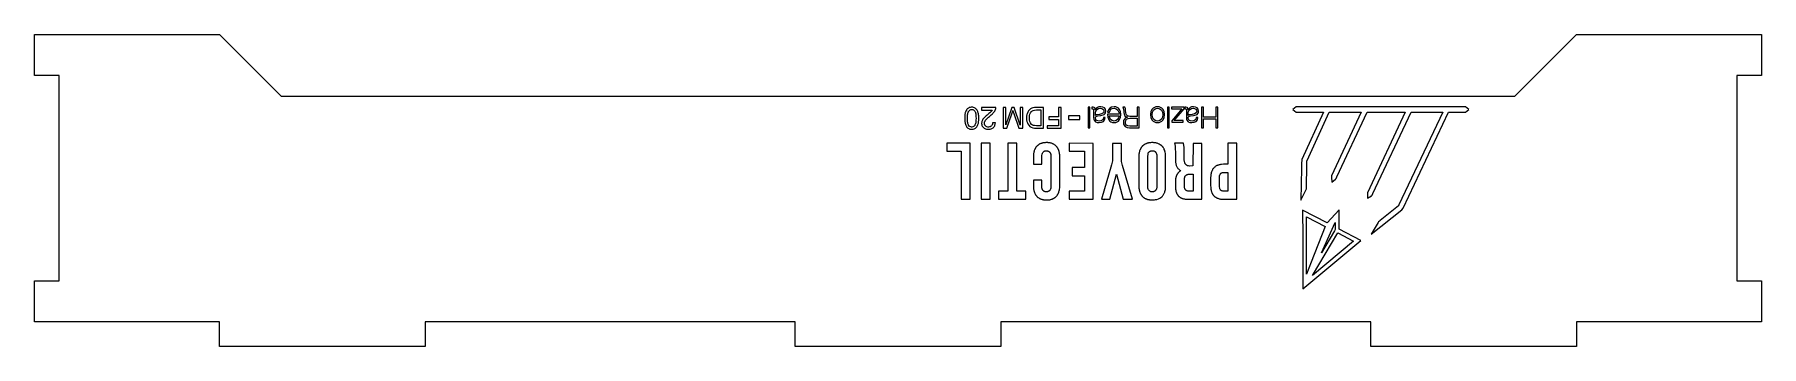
# Model space of a CAD drawing. Header units: millimetres. Extents: x -200 to 220, y -44 to 32.
import ezdxf

# ---------------------------------------------------------------- set-up
doc = ezdxf.new("R2010")
doc.units = ezdxf.units.MM
doc.layers.get('0').update_dxf_attribs({"linetype": 'CONTINUOUS'})

msp = doc.modelspace()

# ---------------------------------------------------------------- linework, layer by layer
for points in [[(219.9, 31.96), (219.9, 21.96), (213.9, 21.96), (213.9, -28.04), (219.9, -28.04), (219.9, -38.04), (174.9, -38.04), (174.9, -44.04), (124.9, -44.04), (124.9, -38.04), (34.9, -38.04), (34.9, -44.04), (-15.1, -44.04), (-15.1, -38.04), (-105.1, -38.04), (-105.1, -44.04), (-155.1, -44.04), (-155.1, -38.04), (-200.1, -38.04), (-200.1, -28.04), (-194.1, -28.04), (-194.1, 21.96), (-200.1, 21.96), (-200.1, 31.96), (-155.1, 31.96), (-140.1, 16.96), (159.9, 16.96), (174.9, 31.96)], [(26.74, 9.31), (26.91, 9.16), (27.09, 9.05), (27.18, 9), (27.38, 8.93), (27.6, 8.89), (27.83, 8.88), (27.98, 8.88), (28.21, 8.92), (28.42, 8.98), (28.61, 9.07), (28.78, 9.18), (28.9, 9.29), (29.04, 9.45), (29.16, 9.63), (29.26, 9.83), (29.35, 10.06), (29.39, 10.2), (29.44, 10.39), (29.47, 10.59), (29.5, 10.81), (29.53, 11.04), (29.54, 11.29), (29.54, 11.56), (29.54, 11.6), (29.54, 11.88), (29.52, 12.14), (29.49, 12.4), (29.46, 12.63), (29.41, 12.85), (29.35, 13.05), (29.28, 13.23), (29.21, 13.4), (29.12, 13.56), (29.02, 13.69), (28.99, 13.74), (28.84, 13.89), (28.67, 14.02), (28.48, 14.11), (28.28, 14.18), (28.06, 14.22), (27.83, 14.24), (27.67, 14.23), (27.45, 14.2), (27.24, 14.14), (27.05, 14.05), (26.88, 13.93), (26.76, 13.82), (26.62, 13.66), (26.5, 13.48), (26.4, 13.28), (26.31, 13.05), (26.27, 12.92), (26.23, 12.73), (26.19, 12.53), (26.16, 12.31), (26.14, 12.08), (26.12, 11.82), (26.12, 11.56), (26.12, 11.4), (26.13, 11.14), (26.15, 10.91), (26.17, 10.69), (26.2, 10.49), (26.24, 10.32), (26.29, 10.13), (26.37, 9.91), (26.46, 9.72), (26.56, 9.54), (26.6, 9.48)], [(27.08, 9.84), (27.01, 9.96), (26.95, 10.1), (26.9, 10.28), (26.86, 10.48), (26.83, 10.71), (26.8, 10.96), (26.79, 11.25), (26.78, 11.56), (26.79, 11.86), (26.8, 12.14), (26.82, 12.4), (26.86, 12.63), (26.9, 12.83), (26.95, 13.01), (27.01, 13.16), (27.08, 13.28), (27.11, 13.31), (27.26, 13.48), (27.44, 13.61), (27.63, 13.68), (27.83, 13.71), (27.86, 13.71), (28.07, 13.67), (28.25, 13.59), (28.42, 13.46), (28.58, 13.28), (28.65, 13.16), (28.71, 13.01), (28.76, 12.84), (28.8, 12.64), (28.84, 12.41), (28.86, 12.15), (28.87, 11.87), (28.88, 11.56), (28.88, 11.48), (28.87, 11.19), (28.86, 10.92), (28.83, 10.67), (28.79, 10.44), (28.75, 10.24), (28.69, 10.07), (28.62, 9.92), (28.55, 9.79), (28.42, 9.64), (28.25, 9.51), (28.06, 9.44), (27.84, 9.41), (27.8, 9.41), (27.6, 9.44), (27.41, 9.53), (27.24, 9.66)], [(30.72, 11.51), (30.57, 11.32), (30.46, 11.13), (30.37, 10.95), (30.3, 10.77), (30.26, 10.55), (30.24, 10.33), (30.24, 10.26), (30.27, 10.04), (30.32, 9.83), (30.41, 9.64), (30.53, 9.46), (30.68, 9.3), (30.83, 9.18), (31, 9.07), (31.19, 8.98), (31.4, 8.92), (31.63, 8.89), (31.88, 8.88), (32.08, 8.88), (32.32, 8.92), (32.53, 8.97), (32.73, 9.05), (32.91, 9.14), (33.07, 9.26), (33.18, 9.38), (33.31, 9.54), (33.41, 9.72), (33.49, 9.93), (33.54, 10.15), (33.58, 10.4), (32.92, 10.46), (32.9, 10.25), (32.85, 10.04), (32.76, 9.85), (32.63, 9.69), (32.52, 9.59), (32.33, 9.49), (32.13, 9.43), (31.89, 9.41), (31.75, 9.42), (31.54, 9.46), (31.34, 9.55), (31.17, 9.67), (31.13, 9.72), (31, 9.9), (30.93, 10.1), (30.9, 10.32), (30.92, 10.48), (30.97, 10.68), (31.07, 10.88), (31.2, 11.09), (31.22, 11.11), (31.32, 11.24), (31.44, 11.37), (31.58, 11.52), (31.74, 11.67), (31.92, 11.84), (32.13, 12.02), (32.36, 12.21), (32.39, 12.24), (32.59, 12.41), (32.77, 12.57), (32.94, 12.72), (33.08, 12.86), (33.2, 13), (33.3, 13.13), (33.43, 13.32), (33.54, 13.51), (33.63, 13.7), (33.63, 13.71), (33.69, 13.93), (33.7, 14.15), (30.23, 14.15), (30.23, 13.53), (32.81, 13.53), (32.69, 13.36), (32.53, 13.18), (32.5, 13.14), (32.39, 13.03), (32.23, 12.89), (32.03, 12.72), (31.79, 12.52), (31.78, 12.51), (31.56, 12.32), (31.36, 12.15), (31.19, 11.99), (31.04, 11.85), (30.91, 11.71), (30.79, 11.59)], [(37.59, 12.63), (37.59, 12.65), (37.75, 13.1), (37.85, 13.43), (37.94, 13.15), (38.09, 12.69), (39.28, 9.14), (40.28, 9.14), (40.28, 14.16), (39.64, 14.16), (39.64, 9.88), (38.19, 14.16), (37.59, 14.16), (36.13, 9.96), (36.13, 14.16), (35.49, 14.16), (35.49, 9.14), (36.39, 9.14)], [(41.96, 9.57), (42.3, 9.35), (42.7, 9.21), (42.75, 9.2), (43.11, 9.16), (43.59, 9.14), (45.32, 9.14), (45.32, 14.16), (43.51, 14.16), (43.08, 14.14), (42.7, 14.07), (42.46, 14), (42.1, 13.82), (41.93, 13.68), (41.64, 13.36), (41.46, 13.05), (41.31, 12.63), (41.26, 12.46), (41.19, 12.06), (41.17, 11.62), (41.19, 11.2), (41.25, 10.8), (41.37, 10.42), (41.46, 10.21), (41.68, 9.86)], [(43.12, 13.54), (43.58, 13.57), (44.66, 13.57), (44.66, 9.73), (43.55, 9.73), (43.07, 9.76), (42.74, 9.83), (42.71, 9.85), (42.38, 10.06), (42.11, 10.4), (42.1, 10.41), (41.96, 10.73), (41.88, 11.13), (41.86, 11.61), (41.86, 11.78), (41.9, 12.21), (41.98, 12.58), (42.12, 12.9), (42.35, 13.21), (42.43, 13.28), (42.81, 13.47)], [(46.18, 9.14), (49.56, 9.14), (49.56, 14.16), (48.9, 14.16), (48.9, 11.87), (46.55, 11.87), (46.55, 11.28), (48.9, 11.28), (48.9, 9.73), (46.18, 9.73)], [(56.56, 9.2), (56.56, 14.25), (56.12, 14.25), (56.12, 9.2)], [(57.89, 13.62), (57.87, 13.62), (57.86, 13.88), (57.78, 14.08), (57.62, 14.21), (57.35, 14.25), (57.2, 14.25), (57.06, 14.23), (57.06, 13.85), (57.2, 13.88), (57.4, 13.81), (57.46, 13.61), (57.46, 11.67), (57.49, 11.34), (57.58, 11.07), (57.9, 10.71), (58.33, 10.54), (58.81, 10.49), (59.39, 10.57), (59.85, 10.78), (60.15, 11.17), (60.29, 11.72), (59.84, 11.72), (59.76, 11.33), (59.56, 11.07), (59.25, 10.92), (58.87, 10.87), (58.49, 10.9), (58.19, 11.02), (57.98, 11.25), (57.91, 11.62), (57.95, 11.86), (58.06, 12.01), (58.24, 12.08), (58.48, 12.12), (59.19, 12.2), (59.83, 12.36), (60.08, 12.5), (60.27, 12.69), (60.4, 12.95), (60.44, 13.29), (60.35, 13.77), (60.09, 14.1), (59.7, 14.29), (59.22, 14.35), (58.76, 14.3), (58.41, 14.16), (58.13, 13.93)], [(57.92, 12.26), (57.91, 12.26), (57.91, 12.84), (58.01, 13.32), (58.29, 13.68), (58.7, 13.91), (59.18, 13.99), (59.49, 13.94), (59.75, 13.79), (59.93, 13.56), (60, 13.26), (59.96, 13.03), (59.84, 12.85), (59.43, 12.63), (58.88, 12.51), (58.3, 12.42), (58.09, 12.37)], [(63.49, 10.85), (63.72, 11.1), (64.01, 11.72), (64.11, 12.43), (64.01, 13.17), (63.72, 13.78), (63.49, 14.02), (63.2, 14.2), (62.86, 14.32), (62.46, 14.35), (61.84, 14.27), (61.38, 14.01), (61.06, 13.6), (60.86, 13.05), (61.31, 13.05), (61.46, 13.43), (61.69, 13.73), (62.02, 13.92), (62.46, 13.99), (62.75, 13.95), (63, 13.85), (63.38, 13.51), (63.59, 13.05), (63.66, 12.55), (60.85, 12.55), (60.92, 11.79), (61.2, 11.14), (61.42, 10.88), (61.7, 10.67), (62.05, 10.54), (62.46, 10.49), (62.86, 10.54), (63.2, 10.66)], [(64.79, 13.27), (64.81, 12.96), (64.87, 12.54), (65.02, 12.19), (65.28, 11.95), (65.69, 11.82), (65.69, 11.8), (65.26, 11.64), (64.95, 11.35), (64.77, 10.97), (64.71, 10.52), (64.74, 10.2), (64.83, 9.92), (65.16, 9.51), (65.65, 9.28), (66.24, 9.2), (68.56, 9.2), (68.56, 14.25), (68.08, 14.25), (68.08, 12.01), (66.25, 12.01), (65.95, 12.03), (65.72, 12.12), (65.42, 12.46), (65.28, 12.93), (65.24, 13.47), (65.22, 13.65), (65.21, 13.87), (65.17, 14.08), (65.1, 14.25), (64.57, 14.25), (64.7, 14), (64.76, 13.64)], [(71.72, 11.07), (71.97, 10.83), (72.27, 10.65), (72.61, 10.53), (73.01, 10.49), (73.4, 10.53), (73.75, 10.65), (74.04, 10.83), (74.29, 11.07), (74.62, 11.68), (74.73, 12.43), (74.62, 13.17), (74.29, 13.79), (74.04, 14.02), (73.75, 14.2), (73.4, 14.32), (73.01, 14.35), (72.61, 14.32), (72.27, 14.2), (71.97, 14.02), (71.72, 13.79), (71.39, 13.17), (71.28, 12.43), (71.39, 11.68)], [(74.21, 13), (74.29, 12.43), (74.21, 11.86), (73.96, 11.36), (73.57, 11), (73.31, 10.9), (73.01, 10.87), (72.71, 10.9), (72.45, 11), (72.05, 11.36), (71.81, 11.86), (71.72, 12.43), (71.81, 13), (72.05, 13.5), (72.45, 13.85), (72.71, 13.95), (73.01, 13.99), (73.31, 13.95), (73.57, 13.85), (73.96, 13.5)], [(75.41, 9.2), (75.85, 9.2), (75.85, 14.25), (75.41, 14.25)], [(76.4, 13.88), (78.92, 13.88), (76.5, 10.92), (76.5, 10.6), (79.29, 10.6), (79.29, 10.98), (77.07, 10.98), (79.46, 13.89), (79.46, 14.25), (76.4, 14.25)], [(79.63, 14.23), (79.63, 13.85), (79.77, 13.88), (79.96, 13.81), (80.03, 13.61), (80.03, 11.67), (80.06, 11.34), (80.15, 11.07), (80.46, 10.71), (80.89, 10.54), (81.37, 10.49), (81.96, 10.57), (82.41, 10.78), (82.72, 11.17), (82.86, 11.72), (82.41, 11.72), (82.33, 11.33), (82.13, 11.07), (81.82, 10.92), (81.43, 10.87), (81.06, 10.9), (80.76, 11.02), (80.55, 11.25), (80.48, 11.62), (80.51, 11.86), (80.62, 12.01), (80.8, 12.08), (81.05, 12.12), (81.76, 12.2), (82.39, 12.36), (82.64, 12.5), (82.84, 12.69), (82.97, 12.95), (83.01, 13.29), (82.91, 13.77), (82.65, 14.1), (82.26, 14.29), (81.79, 14.35), (81.32, 14.3), (80.97, 14.16), (80.7, 13.93), (80.45, 13.62), (80.44, 13.62), (80.42, 13.88), (80.35, 14.08), (80.19, 14.21), (79.92, 14.25), (79.76, 14.25)], [(82.41, 12.85), (82, 12.63), (81.45, 12.51), (80.87, 12.42), (80.65, 12.37), (80.49, 12.26), (80.48, 12.26), (80.48, 12.84), (80.58, 13.32), (80.85, 13.68), (81.26, 13.91), (81.75, 13.99), (82.05, 13.94), (82.32, 13.79), (82.5, 13.56), (82.56, 13.26), (82.53, 13.03)], [(83.75, 9.2), (84.23, 9.2), (84.23, 11.39), (87.23, 11.39), (87.23, 9.2), (87.71, 9.2), (87.71, 14.25), (87.23, 14.25), (87.23, 11.8), (84.23, 11.8), (84.23, 14.25), (83.75, 14.25)], [(124.06, -6.63), (124.06, -7.92), (125.03, -7.31), (125.05, -7.3), (125.09, -7.27), (125.13, -7.23), (125.19, -7.17), (125.37, -6.79), (134.69, 13.02), (142.38, 13.02), (131.73, -9.55), (131.72, -9.58), (131.7, -9.63), (131.66, -9.7), (131.59, -9.78), (131.19, -10.1), (127.15, -13.33), (126.97, -13.48), (126.74, -13.7), (126.68, -13.8), (124.98, -16.69), (132.45, -10.71), (132.75, -10.36), (143.8, 13.02), (147.91, 13.02), (148.7, 13.7), (147.91, 14.37), (106.73, 14.37), (105.93, 13.69), (106.72, 13.02), (113.35, 13.02), (108.13, 1.52), (108.11, 1.37), (108.09, 1.15), (108.07, 0.78), (108.05, -0.62), (107.9, -8.41), (109.22, -5.66), (109.33, 0.46), (109.33, 0.48), (109.35, 1.06), (109.37, 1.17), (109.4, 1.25), (114.74, 13.02), (122.57, 13.02), (115.35, -2.48), (115.3, -2.78), (115.39, -3.98), (116.31, -3.28), (116.33, -3.26), (116.38, -3.22), (116.44, -3.15), (116.64, -2.74), (124.01, 13.02), (133.24, 13.02)], [(54.12, 12.11), (51.37, 12.11), (51.37, 11.25), (54.12, 11.25)], [(62.94, 10.98), (62.46, 10.87), (61.97, 10.98), (61.61, 11.27), (61.38, 11.68), (61.29, 12.17), (63.66, 12.17), (63.54, 11.69), (63.31, 11.27)], [(65.26, 10.2), (65.19, 10.62), (65.28, 11.03), (65.51, 11.34), (65.86, 11.53), (66.28, 11.6), (68.08, 11.6), (68.08, 9.61), (66.28, 9.61), (65.8, 9.68), (65.46, 9.88)], [(21.77, 5.45), (21.77, 3.5), (25.28, 3.5), (25.28, -8.17), (27.44, -8.17), (27.44, 5.45)], [(32.3, 5.45), (30.14, 5.45), (30.14, -8.17), (32.3, -8.17)], [(36.62, 5.45), (36.62, -6.19), (34.37, -6.19), (34.37, -8.17), (41.02, -8.17), (41.03, -6.19), (38.78, -6.19), (38.78, 5.45)], [(46.99, 2.96), (47.01, 2.88), (47.03, 2.8), (47.04, 2.72), (47.06, -4.84), (47.03, -5.49), (46.97, -5.72), (46.9, -5.87), (46.84, -5.97), (46.79, -6.03), (46.73, -6.09), (46.67, -6.14), (46.61, -6.19), (46.54, -6.23), (46.47, -6.27), (46.4, -6.3), (46.32, -6.32), (46.25, -6.34), (46.17, -6.36), (46.09, -6.37), (46.01, -6.37), (45.93, -6.37), (45.85, -6.37), (45.77, -6.35), (45.69, -6.34), (45.61, -6.32), (45.54, -6.29), (45.46, -6.26), (45.39, -6.22), (45.33, -6.18), (45.26, -6.13), (45.21, -6.08), (45.15, -6.02), (45.1, -5.96), (45.06, -5.9), (45.02, -5.83), (44.99, -5.75), (44.97, -5.67), (44.95, -5.6), (44.92, -5.38), (44.89, -5.02), (44.9, -3.55), (42.83, -3.55), (42.82, -4.4), (42.83, -5.14), (42.85, -5.38), (42.87, -5.62), (42.89, -5.74), (42.91, -5.86), (42.93, -5.98), (42.96, -6.1), (42.99, -6.22), (43.02, -6.33), (43.06, -6.45), (43.1, -6.56), (43.14, -6.68), (43.19, -6.79), (43.25, -6.9), (43.31, -7.01), (43.37, -7.1), (43.43, -7.19), (43.49, -7.28), (43.56, -7.36), (43.63, -7.44), (43.7, -7.51), (43.78, -7.59), (43.86, -7.66), (43.94, -7.72), (44.03, -7.78), (44.12, -7.84), (44.21, -7.9), (44.3, -7.95), (44.39, -8), (44.49, -8.05), (44.59, -8.09), (44.69, -8.13), (44.79, -8.16), (44.89, -8.19), (44.99, -8.22), (45.1, -8.25), (45.2, -8.27), (45.31, -8.29), (45.42, -8.3), (45.52, -8.32), (45.63, -8.32), (45.73, -8.33), (45.84, -8.33), (45.95, -8.33), (46.04, -8.33), (46.24, -8.33), (46.43, -8.32), (46.62, -8.3), (46.82, -8.28), (47.01, -8.24), (47.1, -8.21), (47.2, -8.19), (47.29, -8.16), (47.38, -8.13), (47.47, -8.09), (47.56, -8.06), (47.65, -8.02), (47.73, -7.97), (47.82, -7.93), (47.9, -7.88), (47.98, -7.83), (48.06, -7.77), (48.14, -7.72), (48.21, -7.65), (48.29, -7.59), (48.36, -7.52), (48.42, -7.45), (48.49, -7.38), (48.55, -7.3), (48.62, -7.22), (48.67, -7.13), (48.73, -7.05), (48.78, -6.96), (48.83, -6.87), (48.87, -6.78), (48.91, -6.69), (48.95, -6.6), (48.99, -6.5), (49.02, -6.41), (49.05, -6.31), (49.1, -6.11), (49.15, -5.91), (49.18, -5.71), (49.22, -5.41), (49.24, -5.1), (49.25, -4.6), (49.25, 2.12), (49.24, 2.21), (49.22, 2.61), (49.19, 2.91), (49.16, 3.1), (49.13, 3.3), (49.08, 3.49), (49.02, 3.68), (48.99, 3.77), (48.96, 3.87), (48.92, 3.96), (48.88, 4.05), (48.83, 4.14), (48.79, 4.22), (48.74, 4.31), (48.69, 4.39), (48.63, 4.47), (48.57, 4.55), (48.51, 4.63), (48.44, 4.7), (48.37, 4.78), (48.29, 4.86), (48.19, 4.94), (48.1, 5.02), (48, 5.09), (47.9, 5.15), (47.8, 5.21), (47.7, 5.27), (47.59, 5.32), (47.48, 5.36), (47.37, 5.41), (47.26, 5.45), (47.14, 5.48), (47.03, 5.51), (46.91, 5.54), (46.79, 5.56), (46.67, 5.58), (46.55, 5.59), (46.43, 5.6), (46.31, 5.61), (46.19, 5.62), (46.07, 5.62), (45.95, 5.62), (45.83, 5.61), (45.71, 5.6), (45.59, 5.59), (45.47, 5.58), (45.35, 5.56), (45.23, 5.55), (45.12, 5.53), (45.03, 5.51), (44.94, 5.49), (44.85, 5.46), (44.77, 5.44), (44.68, 5.41), (44.6, 5.37), (44.51, 5.34), (44.43, 5.3), (44.35, 5.26), (44.27, 5.21), (44.19, 5.17), (44.11, 5.12), (44.04, 5.07), (43.97, 5.01), (43.89, 4.96), (43.83, 4.9), (43.76, 4.84), (43.69, 4.77), (43.63, 4.71), (43.57, 4.64), (43.51, 4.57), (43.46, 4.5), (43.4, 4.43), (43.35, 4.35), (43.31, 4.27), (43.26, 4.19), (43.22, 4.11), (43.18, 4.03), (43.14, 3.95), (43.1, 3.83), (43.05, 3.71), (43.02, 3.59), (42.98, 3.47), (42.95, 3.35), (42.93, 3.22), (42.9, 3.1), (42.88, 2.98), (42.87, 2.86), (42.85, 2.73), (42.84, 2.48), (42.82, 2.23), (42.83, 1.1), (42.83, 0.35), (44.9, 0.35), (44.9, 2.48), (44.93, 2.8), (45.02, 3.07), (45.1, 3.22), (45.19, 3.33), (45.27, 3.41), (45.34, 3.45), (45.4, 3.49), (45.48, 3.53), (45.55, 3.56), (45.62, 3.58), (45.7, 3.6), (45.78, 3.62), (45.86, 3.63), (45.94, 3.63), (46.02, 3.63), (46.1, 3.62), (46.18, 3.61), (46.25, 3.59), (46.33, 3.57), (46.4, 3.55), (46.48, 3.51), (46.55, 3.48), (46.61, 3.44), (46.68, 3.39), (46.74, 3.35), (46.79, 3.29), (46.84, 3.23), (46.89, 3.17), (46.93, 3.11), (46.96, 3.04)], [(57.38, -8.17), (57.38, 5.44), (51.52, 5.45), (51.53, 3.5), (55.22, 3.5), (55.22, -0.46), (52.28, -0.47), (52.28, -2.44), (55.22, -2.44), (55.22, -6.19), (51.53, -6.19), (51.53, -8.17)], [(64.24, 1.27), (64.25, 5.44), (62.08, 5.44), (62.09, 1.27), (62.09, 1.15), (61.86, 0.21), (59.37, -8.17), (61.44, -8.17), (63.06, -2.04), (64.68, -8.18), (66.95, -8.17), (64.51, 0.06), (64.25, 1.05)], [(68.54, 3.02), (68.51, 2.83), (68.49, 2.64), (68.48, 2.36), (68.48, -5.09), (68.48, -5.29), (68.5, -5.49), (68.53, -5.69), (68.56, -5.89), (68.61, -6.09), (68.63, -6.19), (68.66, -6.29), (68.69, -6.39), (68.73, -6.48), (68.77, -6.58), (68.81, -6.67), (68.85, -6.76), (68.89, -6.85), (68.94, -6.94), (69, -7.03), (69.05, -7.11), (69.11, -7.2), (69.17, -7.28), (69.23, -7.35), (69.3, -7.43), (69.37, -7.5), (69.44, -7.57), (69.52, -7.64), (69.6, -7.71), (69.69, -7.77), (69.79, -7.84), (69.89, -7.9), (69.99, -7.95), (70.09, -8.01), (70.19, -8.05), (70.3, -8.1), (70.4, -8.13), (70.51, -8.17), (70.62, -8.2), (70.73, -8.23), (70.84, -8.25), (70.95, -8.27), (71.06, -8.29), (71.18, -8.31), (71.29, -8.32), (71.41, -8.33), (71.52, -8.33), (71.63, -8.33), (71.86, -8.33), (72.09, -8.32), (72.32, -8.3), (72.55, -8.26), (72.77, -8.22), (72.88, -8.2), (73.26, -8.06), (73.57, -7.91), (73.81, -7.76), (74.03, -7.57), (74.19, -7.41), (74.3, -7.29), (74.4, -7.15), (74.49, -7.01), (74.57, -6.87), (74.64, -6.72), (74.71, -6.57), (74.77, -6.42), (74.82, -6.26), (74.88, -6.02), (74.93, -5.78), (74.96, -5.53), (74.99, -5.2), (74.99, 2.36), (74.98, 2.67), (74.94, 2.98), (74.89, 3.28), (74.83, 3.51), (74.76, 3.73), (74.67, 3.95), (74.6, 4.09), (74.53, 4.22), (74.45, 4.35), (74.36, 4.48), (74.31, 4.55), (74.25, 4.62), (74.2, 4.68), (74.14, 4.75), (74.08, 4.81), (74.02, 4.86), (73.95, 4.92), (73.89, 4.97), (73.82, 5.02), (73.75, 5.07), (73.68, 5.12), (73.53, 5.21), (73.38, 5.28), (73.23, 5.35), (73.07, 5.41), (72.9, 5.47), (72.74, 5.51), (72.57, 5.54), (72.4, 5.57), (72.24, 5.59), (72.14, 5.6), (71.93, 5.61), (71.73, 5.62), (71.53, 5.61), (71.32, 5.6), (71.12, 5.58), (70.92, 5.55), (70.82, 5.53), (70.72, 5.5), (70.62, 5.48), (70.52, 5.45), (70.42, 5.42), (70.33, 5.39), (70.23, 5.35), (70.14, 5.31), (70.05, 5.26), (69.96, 5.22), (69.87, 5.17), (69.79, 5.11), (69.7, 5.06), (69.62, 5), (69.54, 4.93), (69.46, 4.87), (69.39, 4.8), (69.32, 4.73), (69.26, 4.66), (69.19, 4.59), (69.14, 4.51), (69.08, 4.44), (69.03, 4.36), (68.98, 4.28), (68.93, 4.2), (68.88, 4.11), (68.84, 4.03), (68.8, 3.94), (68.76, 3.85), (68.73, 3.76), (68.67, 3.58), (68.61, 3.4), (68.57, 3.21)], [(80.54, -0.05), (80.43, -0.03), (80.33, 0), (80.23, 0.04), (80.18, 0.06), (80.13, 0.09), (80.08, 0.12), (80.03, 0.15), (79.99, 0.18), (79.95, 0.22), (79.91, 0.26), (79.87, 0.3), (79.84, 0.34), (79.78, 0.43), (79.73, 0.52), (79.68, 0.62), (79.63, 0.77), (79.58, 0.98), (79.52, 1.52), (79.52, 4.4), (79.34, 5.45), (77.13, 5.45), (77.19, 5.28), (77.23, 5.11), (77.27, 4.95), (77.31, 4.69), (77.34, 4.43), (77.36, 2.95), (77.36, 1.62), (77.38, 1.05), (77.42, 0.77), (77.45, 0.58), (77.49, 0.4), (77.53, 0.21), (77.55, 0.15), (77.59, 0.02), (77.64, -0.1), (77.7, -0.22), (77.76, -0.33), (77.83, -0.44), (77.91, -0.55), (77.99, -0.65), (78.08, -0.75), (78.22, -0.88), (78.37, -1), (78.48, -1.08), (78.6, -1.15), (78.71, -1.21), (78.62, -1.26), (78.53, -1.31), (78.44, -1.37), (78.36, -1.44), (78.28, -1.5), (78.2, -1.57), (78.13, -1.65), (78.06, -1.72), (77.99, -1.8), (77.93, -1.89), (77.87, -1.97), (77.82, -2.06), (77.76, -2.15), (77.72, -2.24), (77.67, -2.33), (77.63, -2.43), (77.59, -2.53), (77.56, -2.63), (77.52, -2.73), (77.5, -2.83), (77.47, -2.93), (77.45, -3.03), (77.43, -3.14), (77.42, -3.24), (77.4, -3.34), (77.39, -3.45), (77.39, -3.55), (77.39, -3.66), (77.39, -3.76), (77.39, -3.87), (77.38, -5.22), (77.4, -5.56), (77.42, -5.78), (77.44, -5.89), (77.46, -6), (77.48, -6.11), (77.5, -6.22), (77.53, -6.33), (77.56, -6.43), (77.6, -6.54), (77.64, -6.65), (77.68, -6.75), (77.73, -6.85), (77.79, -6.95), (77.84, -7.04), (77.89, -7.12), (77.95, -7.2), (78.01, -7.27), (78.07, -7.34), (78.13, -7.41), (78.2, -7.48), (78.28, -7.54), (78.35, -7.6), (78.43, -7.65), (78.51, -7.71), (78.59, -7.75), (78.67, -7.8), (78.76, -7.84), (78.84, -7.88), (78.93, -7.92), (79.02, -7.96), (79.11, -7.99), (79.21, -8.02), (79.3, -8.04), (79.39, -8.07), (79.58, -8.11), (79.77, -8.14), (79.96, -8.16), (80.15, -8.17), (83.81, -8.17), (83.81, 5.44), (81.65, 5.44), (81.64, -0.07), (80.76, -0.08)], [(85.98, -5.55), (86.01, -5.74), (86.04, -5.93), (86.09, -6.12), (86.14, -6.31), (86.18, -6.4), (86.21, -6.49), (86.25, -6.58), (86.29, -6.66), (86.33, -6.75), (86.37, -6.84), (86.42, -6.92), (86.48, -7), (86.53, -7.08), (86.59, -7.16), (86.65, -7.23), (86.7, -7.3), (86.77, -7.37), (86.83, -7.43), (86.9, -7.49), (86.97, -7.55), (87.04, -7.6), (87.11, -7.65), (87.19, -7.7), (87.26, -7.75), (87.34, -7.79), (87.42, -7.83), (87.5, -7.87), (87.58, -7.91), (87.67, -7.94), (87.84, -8), (88.01, -8.06), (88.19, -8.1), (88.37, -8.13), (88.55, -8.15), (88.73, -8.17), (88.9, -8.17), (92.3, -8.17), (92.3, 5.45), (90.14, 5.45), (90.14, 0.35), (89.1, 0.35), (88.58, 0.32), (88.32, 0.28), (88.15, 0.25), (87.99, 0.21), (87.82, 0.16), (87.66, 0.1), (87.58, 0.07), (87.44, 0.01), (87.3, -0.06), (87.17, -0.14), (87.05, -0.23), (86.93, -0.33), (86.81, -0.44), (86.71, -0.55), (86.6, -0.66), (86.51, -0.79), (86.42, -0.92), (86.35, -1.05), (86.28, -1.19), (86.22, -1.33), (86.16, -1.48), (86.13, -1.58), (86.1, -1.68), (86.07, -1.78), (86.05, -1.88), (86.03, -1.98), (86.01, -2.09), (85.98, -2.29), (85.96, -2.5), (85.93, -2.91), (85.94, -4.48), (85.93, -4.87), (85.95, -5.26)], [(72.81, 2.63), (72.83, 2.36), (72.82, -5.23), (72.81, -5.38), (72.79, -5.53), (72.76, -5.63), (72.73, -5.72), (72.69, -5.81), (72.64, -5.9), (72.58, -5.98), (72.52, -6.06), (72.45, -6.13), (72.42, -6.16), (72.38, -6.19), (72.34, -6.22), (72.29, -6.24), (72.25, -6.27), (72.2, -6.29), (72.15, -6.3), (72.11, -6.32), (72.05, -6.33), (71.82, -6.36), (71.62, -6.36), (71.42, -6.33), (71.27, -6.28), (71.13, -6.21), (71.03, -6.15), (70.97, -6.1), (70.89, -6), (70.82, -5.89), (70.75, -5.74), (70.69, -5.5), (70.64, -4.96), (70.63, 2.12), (70.71, 2.91), (70.78, 3.1), (70.86, 3.24), (70.89, 3.28), (70.93, 3.32), (70.97, 3.36), (71.01, 3.4), (71.05, 3.43), (71.1, 3.46), (71.14, 3.49), (71.19, 3.52), (71.24, 3.54), (71.29, 3.56), (71.39, 3.6), (71.5, 3.62), (71.61, 3.64), (71.72, 3.64), (71.83, 3.64), (71.94, 3.63), (72.05, 3.61), (72.15, 3.58), (72.25, 3.54), (72.3, 3.52), (72.34, 3.49), (72.42, 3.44), (72.49, 3.38), (72.55, 3.31), (72.6, 3.24), (72.65, 3.16), (72.71, 3.04), (72.77, 2.86)], [(79.55, -3.36), (79.56, -3.22), (79.58, -3.07), (79.59, -3), (79.61, -2.93), (79.62, -2.86), (79.65, -2.79), (79.67, -2.72), (79.7, -2.65), (79.73, -2.59), (79.77, -2.52), (79.81, -2.46), (79.86, -2.4), (79.91, -2.35), (79.96, -2.31), (80.01, -2.27), (80.06, -2.23), (80.12, -2.2), (80.18, -2.18), (80.24, -2.15), (80.29, -2.13), (80.36, -2.11), (80.48, -2.08), (80.61, -2.07), (80.8, -2.05), (81.58, -2.06), (81.65, -2.05), (81.65, -6.19), (80.56, -6.2), (80.35, -6.17), (80.19, -6.14), (80.09, -6.11), (80.03, -6.07), (79.98, -6.03), (79.93, -5.99), (79.88, -5.95), (79.84, -5.91), (79.8, -5.86), (79.77, -5.81), (79.74, -5.76), (79.71, -5.71), (79.68, -5.65), (79.66, -5.6), (79.64, -5.54), (79.61, -5.42), (79.58, -5.3), (79.56, -5.11), (79.54, -4.6), (79.55, -4.48), (79.55, -4.12)], [(88.21, -5.65), (88.16, -5.48), (88.11, -5.16), (88.1, -5.07), (88.1, -2.8), (88.13, -2.49), (88.18, -2.26), (88.23, -2.14), (88.27, -2.06), (88.32, -1.98), (88.37, -1.91), (88.43, -1.85), (88.46, -1.82), (88.5, -1.79), (88.54, -1.77), (88.58, -1.74), (88.62, -1.72), (88.66, -1.71), (88.86, -1.66), (89.22, -1.63), (90.14, -1.63), (90.14, -6.19), (88.89, -6.18), (88.7, -6.14), (88.65, -6.13), (88.61, -6.11), (88.56, -6.09), (88.53, -6.07), (88.49, -6.04), (88.45, -6.01), (88.42, -5.98), (88.36, -5.92), (88.31, -5.85), (88.26, -5.77)], [(117.2, -10.76), (114.31, -13.94), (108.31, -10.82), (108.32, -17.4), (108.32, -30), (122.49, -18.18), (117.2, -15.43)], [(109.25, -26.38), (109.24, -12.43), (113.79, -14.78), (110.4, -23.5)], [(110.69, -26.73), (116.87, -16.39), (120.71, -18.38)], [(116.07, -15.86), (112.86, -21.22), (116.22, -13.84), (116.23, -15.45), (116.23, -15.53), (116.17, -15.69)]]:
    msp.add_lwpolyline(points, close=True)

doc.saveas('drawing.dxf')
